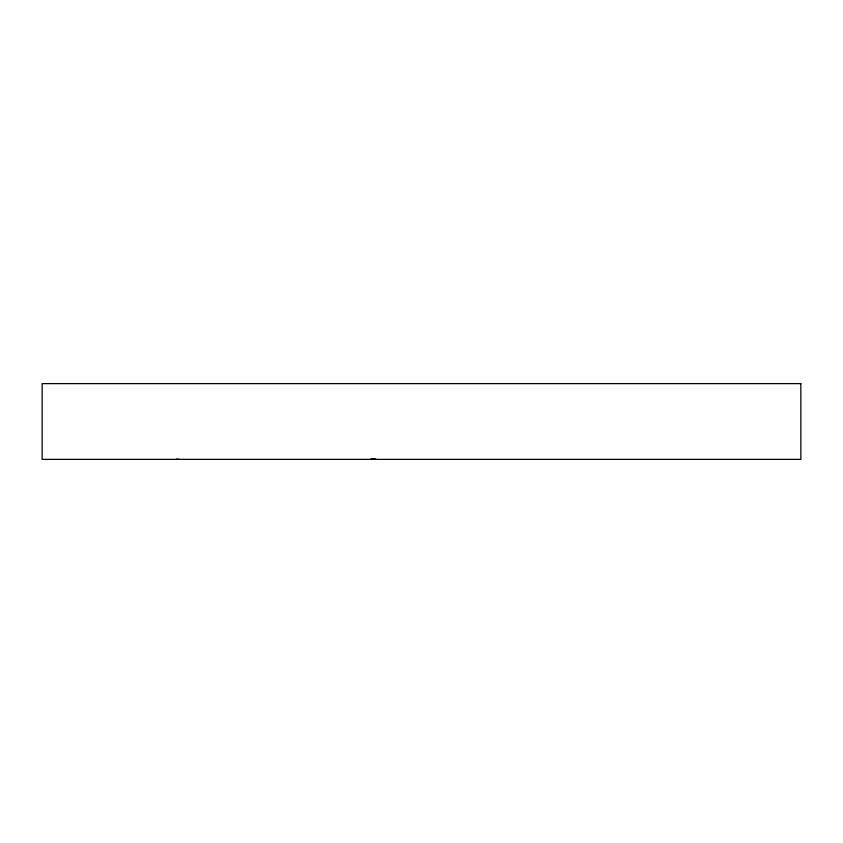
<?xml version="1.0" encoding="UTF-8"?>
<svg xmlns="http://www.w3.org/2000/svg" width="843" height="843" viewBox="0 0 843 843"><rect width="100%" height="100%" fill="white"/><g stroke="black" fill="none" stroke-linecap="round" stroke-linejoin="round"><path stroke-width="1.26" d="M374.408 459.024L370.477 459.372L375.704 458.982M176.651 459.035L179.264 459.372M800.85 383.628L42.15 383.628L42.15 459.372L800.85 459.372L800.85 383.628"/></g></svg>
